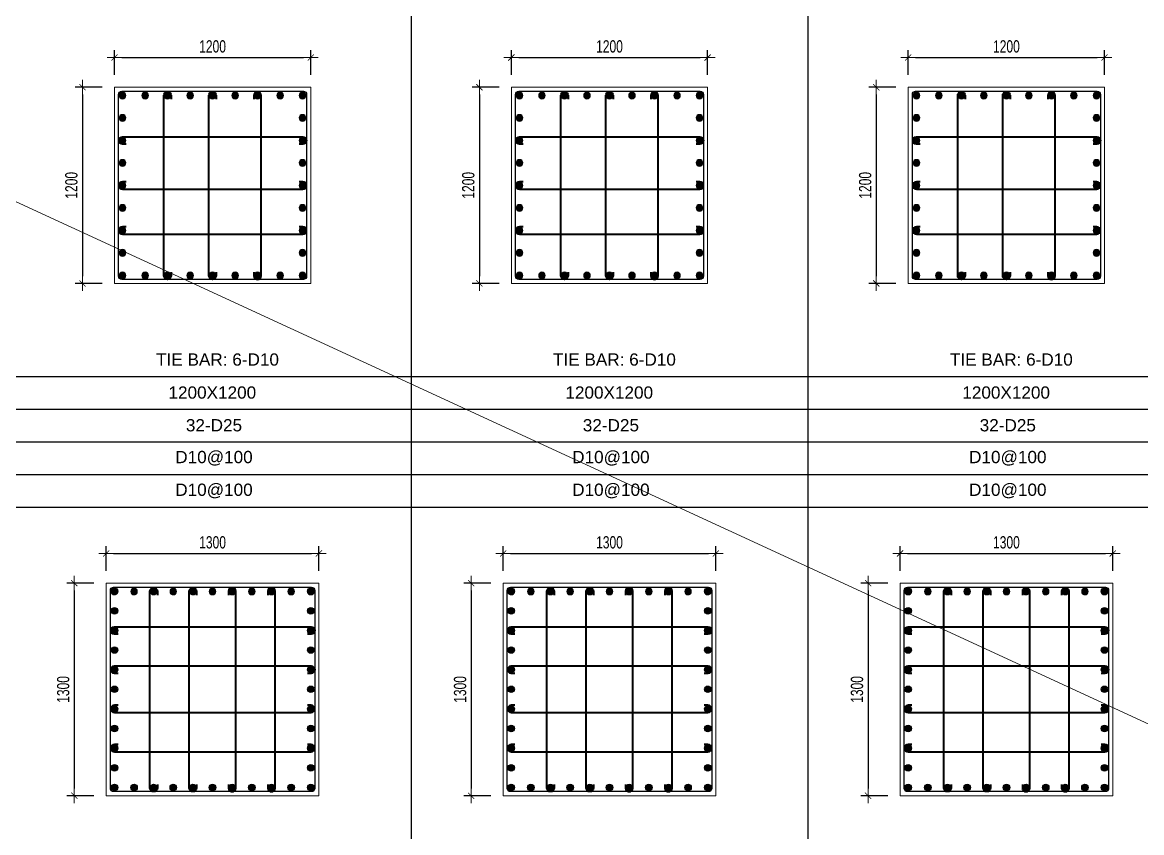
# Model space of a CAD drawing. Header units: millimetres. Extents: x 49323 to 406889, y -6102 to 181761.
# Drawn here: x 315586 to 322427, y 93711 to 98666 of the extents above; entities that cross this region are included whole.
import ezdxf
from ezdxf.enums import TextEntityAlignment as Align

# ---------------------------------------------------------------- set-up
doc = ezdxf.new("R2010")
doc.units = ezdxf.units.MM
doc.linetypes.add('CENTER2', pattern=[1.125, 0.75, -0.125, 0.125, -0.125])
doc.layers.get('Defpoints').update_dxf_attribs({"color": 151, "lineweight": 9})
for name, color, linetype in [('2', 2, 'Continuous'), ('CEN', 1, 'CENTER2'), ('STL', 3, 'Continuous'), ('TIT1', 3, 'Continuous')]:
    doc.layers.add(name, color=color, linetype=linetype)
for name, color, linetype, lineweight in [('NDC_S_CONTINUOUS', 3, 'Continuous', 20), ('NDC_S_DIM', 1, 'Continuous', 15), ('NDC_S_STIRRUP', 4, 'Continuous', 40)]:
    doc.layers.add(name, color=color, linetype=linetype, lineweight=lineweight)
doc.styles.add('NDC_ARIAL', font='arial.ttf', dxfattribs={"width": 0.85})
doc.styles.add('NDC_DIM', font='', dxfattribs={"width": 0.75})
doc.styles.get('NDC_DIM').set_extended_font_data('Dotum')
doc.dimstyles.new('NDC_dim_30', dxfattribs={"dimscale": 30, "dimtxt": 2.5, "dimasz": 1.5, "dimexe": 1.5, "dimexo": 2.5, "dimgap": 1, "dimtad": 1, "dimdec": 0, "dimzin": 0, "dimdsep": 46, "dimtxsty": 'NDC_DIM', "dimblk": 'DIMMARK', "dimcen": 0.09, "dimdle": 1.2, "dimclrd": 1, "dimclre": 1, "dimclrt": 3, "dimadec": 0, "dimazin": 0, "dimtfac": 1, "dimtdec": 0, "dimtix": 1, "dimtofl": 0, "dimtmove": 0, "dimatfit": 3, "dimfxl": 8, "dimfxlon": 1, "dimtolj": 1, "dimtzin": 0, "dimarcsym": 0})

# ---------------------------------------------------------------- blocks, each defined once
blk = doc.blocks.new('DIMMARK')
at = {"layer": 'NDC_S_DIM', "color": 1}
blk.add_line((-1.5, 0), (1, 0), dxfattribs=at)
at = {"layer": 'NDC_S_DIM', "color": 2, "const_width": 0.1}
blk.add_lwpolyline([(-0.42, -0.42), (0.42, 0.42)], dxfattribs=at)
blk = doc.blocks.new('*D1032')
at = {"layer": 'Defpoints', "color": 0, "ltscale": 40, "transparency": 16777216}
for p in [(317398.4, 95418.5), (316098.4, 95236.9), (317398.4, 95236.9)]:
    blk.add_point(p, dxfattribs=at)
at = {"layer": 'NDC_S_DIM', "color": 1, "lineweight": -2, "ltscale": 40, "transparency": 16777216}
for p, q in [((316098.4, 95311.9), (316098.4, 95463.5)), ((317398.4, 95311.9), (317398.4, 95463.5)), ((316143.4, 95418.5), (317353.4, 95418.5))]:
    blk.add_line(p, q, dxfattribs=at)
at = {"layer": 'NDC_S_DIM', "color": 1, "lineweight": -2, "ltscale": 40, "transparency": 16777216, "xscale": 45, "yscale": 45, "zscale": 45, "rotation": 180}
blk.add_blockref('DIMMARK', (316098.4, 95418.5), dxfattribs=at)
at = {"layer": 'NDC_S_DIM', "color": 1, "lineweight": -2, "ltscale": 40, "transparency": 16777216, "xscale": 45, "yscale": 45, "zscale": 45}
blk.add_blockref('DIMMARK', (317398.4, 95418.5), dxfattribs=at)
at = {"layer": 'NDC_S_DIM', "color": 3, "ltscale": 40, "transparency": 16777216, "insert": (316748.4, 95486), "char_height": 75, "attachment_point": 5, "style": 'NDC_DIM'}
blk.add_mtext('\\A1;1300', dxfattribs=at)
blk = doc.blocks.new('*D1033')
at = {"layer": 'Defpoints', "color": 0, "ltscale": 40, "transparency": 16777216}
for p in [(316098.4, 95236.9), (315903, 93936.9), (316098.4, 93936.9)]:
    blk.add_point(p, dxfattribs=at)
at = {"layer": 'NDC_S_DIM', "color": 1, "lineweight": -2, "ltscale": 40, "transparency": 16777216}
for p, q in [((316023.4, 95236.9), (315858, 95236.9)), ((315903, 95191.9), (315903, 93981.9)), ((316023.4, 93936.9), (315858, 93936.9))]:
    blk.add_line(p, q, dxfattribs=at)
at = {"layer": 'NDC_S_DIM', "color": 1, "lineweight": -2, "ltscale": 40, "transparency": 16777216, "xscale": 45, "yscale": 45, "zscale": 45}
for p, rotation in [((315903, 95236.9), 90), ((315903, 93936.9), 270)]:
    blk.add_blockref('DIMMARK', p, dxfattribs=dict(at, rotation=rotation))
at = {"layer": 'NDC_S_DIM', "color": 3, "ltscale": 40, "transparency": 16777216, "insert": (315835.5, 94586.9), "char_height": 75, "attachment_point": 5, "rotation": 90, "style": 'NDC_DIM'}
blk.add_mtext('\\A1;1300', dxfattribs=at)
blk = doc.blocks.new('8')
at = {"layer": '2'}
blk.add_hatch(color=256, dxfattribs=at).paths.add_polyline_path([(20, 0, 0.386127), (1.9, 19.9), (-1.9, 19.9, 0.386127), (-20, 0, 1)])
blk.add_circle((0, 0), 20, dxfattribs=at)
blk = doc.blocks.new('5')
at = {"layer": 'CEN', "rotation": 180}
blk.add_blockref('8', (0, 0), dxfattribs=at)
blk = doc.blocks.new('*U1024')
at = {"layer": 'STL', "xscale": -1, "rotation": 270}
blk.add_blockref('5', (0, 0), dxfattribs=at)
blk = doc.blocks.new('*U1025')
at = {"layer": 'NDC_S_DIM', "color": 0, "linetype": 'ByBlock', "lineweight": -2, "transparency": 16777216}
for p in [(308919.8, 95186.4), (309039.9, 95186.4), (309159.9, 95186.4), (309280, 95186.4), (309400, 95186.4), (309520.1, 95186.4), (309640.1, 95186.4), (309760.2, 95186.4), (309880.2, 95186.4), (310000.3, 95186.4), (310120.3, 95186.4)]:
    blk.add_blockref('*U1024', p, dxfattribs=at)
blk = doc.blocks.new('*U1026')
at = {"layer": 'STL', "xscale": -1, "rotation": 270}
blk.add_blockref('5', (0, 0), dxfattribs=at)
blk = doc.blocks.new('*U1027')
at = {"layer": 'NDC_S_DIM', "color": 0, "linetype": 'ByBlock', "lineweight": -2, "transparency": 16777216}
for p in [(308919.8, 95186.4), (309039.9, 95186.4), (309159.9, 95186.4), (309280, 95186.4), (309400, 95186.4), (309520.1, 95186.4), (309640.1, 95186.4), (309760.2, 95186.4), (309880.2, 95186.4), (310000.3, 95186.4), (310120.3, 95186.4)]:
    blk.add_blockref('*U1026', p, dxfattribs=at)
blk = doc.blocks.new('*U1028')
at = {"layer": 'STL', "xscale": -1, "rotation": 270}
blk.add_blockref('5', (0, 0), dxfattribs=at)
blk = doc.blocks.new('*U1029')
at = {"layer": 'NDC_S_DIM', "color": 0, "linetype": 'ByBlock', "lineweight": -2, "transparency": 16777216}
for p in [(308919.8, 95186.4), (309039.9, 95186.4), (309159.9, 95186.4), (309280, 95186.4), (309400, 95186.4), (309520.1, 95186.4), (309640.1, 95186.4), (309760.2, 95186.4), (309880.2, 95186.4), (310000.3, 95186.4), (310120.3, 95186.4)]:
    blk.add_blockref('*U1028', p, dxfattribs=at)
blk = doc.blocks.new('*U1030')
at = {"layer": 'STL', "xscale": -1, "rotation": 270}
blk.add_blockref('5', (0, 0), dxfattribs=at)
blk = doc.blocks.new('*U1031')
at = {"layer": 'NDC_S_DIM', "color": 0, "linetype": 'ByBlock', "lineweight": -2, "transparency": 16777216}
for p in [(308919.8, 95186.4), (309039.9, 95186.4), (309159.9, 95186.4), (309280, 95186.4), (309400, 95186.4), (309520.1, 95186.4), (309640.1, 95186.4), (309760.2, 95186.4), (309880.2, 95186.4), (310000.3, 95186.4), (310120.3, 95186.4)]:
    blk.add_blockref('*U1030', p, dxfattribs=at)
blk = doc.blocks.new('*D1050')
at = {"layer": 'Defpoints', "color": 0, "ltscale": 40, "transparency": 16777216}
for p in [(317348.4, 98451.2), (316148.4, 98269.6), (317348.4, 98269.6)]:
    blk.add_point(p, dxfattribs=at)
at = {"layer": 'NDC_S_DIM', "color": 1, "lineweight": -2, "ltscale": 40, "transparency": 16777216}
for p, q in [((316148.4, 98344.6), (316148.4, 98496.2)), ((316193.4, 98451.2), (317303.4, 98451.2)), ((317348.4, 98344.6), (317348.4, 98496.2))]:
    blk.add_line(p, q, dxfattribs=at)
at = {"layer": 'NDC_S_DIM', "color": 1, "lineweight": -2, "ltscale": 40, "transparency": 16777216, "xscale": 45, "yscale": 45, "zscale": 45, "rotation": 180}
blk.add_blockref('DIMMARK', (316148.4, 98451.2), dxfattribs=at)
at = {"layer": 'NDC_S_DIM', "color": 1, "lineweight": -2, "ltscale": 40, "transparency": 16777216, "xscale": 45, "yscale": 45, "zscale": 45}
blk.add_blockref('DIMMARK', (317348.4, 98451.2), dxfattribs=at)
at = {"layer": 'NDC_S_DIM', "color": 3, "ltscale": 40, "transparency": 16777216, "insert": (316748.4, 98518.7), "char_height": 75, "attachment_point": 5, "style": 'NDC_DIM'}
blk.add_mtext('\\A1;1200', dxfattribs=at)
blk = doc.blocks.new('*D1051')
at = {"layer": 'Defpoints', "color": 0, "ltscale": 40, "transparency": 16777216}
for p in [(316148.4, 98269.6), (315953, 97069.6), (316148.4, 97069.6)]:
    blk.add_point(p, dxfattribs=at)
at = {"layer": 'NDC_S_DIM', "color": 1, "lineweight": -2, "ltscale": 40, "transparency": 16777216}
for p, q in [((316073.4, 98269.6), (315908, 98269.6)), ((315953, 98224.6), (315953, 97114.6)), ((316073.4, 97069.6), (315908, 97069.6))]:
    blk.add_line(p, q, dxfattribs=at)
at = {"layer": 'NDC_S_DIM', "color": 1, "lineweight": -2, "ltscale": 40, "transparency": 16777216, "xscale": 45, "yscale": 45, "zscale": 45}
for p, rotation in [((315953, 98269.6), 90), ((315953, 97069.6), 270)]:
    blk.add_blockref('DIMMARK', p, dxfattribs=dict(at, rotation=rotation))
at = {"layer": 'NDC_S_DIM', "color": 3, "ltscale": 40, "transparency": 16777216, "insert": (315885.5, 97669.6), "char_height": 75, "attachment_point": 5, "rotation": 90, "style": 'NDC_DIM'}
blk.add_mtext('\\A1;1200', dxfattribs=at)
blk = doc.blocks.new('*U1036')
at = {"layer": 'STL', "xscale": -1, "rotation": 270}
blk.add_blockref('5', (0, 0), dxfattribs=at)
blk = doc.blocks.new('*U1046')
at = {"layer": 'NDC_S_DIM', "color": 0, "linetype": 'ByBlock', "lineweight": -2, "transparency": 16777216}
for p in [(306393.8, 95024.2), (306531.3, 95024.2), (306668.9, 95024.2), (306806.4, 95024.2), (306944, 95024.2), (307081.5, 95024.2), (307219.1, 95024.2), (307356.7, 95024.2), (307494.2, 95024.2)]:
    blk.add_blockref('*U1036', p, dxfattribs=at)
blk = doc.blocks.new('*U1048')
at = {"layer": 'STL', "xscale": -1, "rotation": 270}
blk.add_blockref('5', (0, 0), dxfattribs=at)
blk = doc.blocks.new('*U1047')
at = {"layer": 'NDC_S_DIM', "color": 0, "linetype": 'ByBlock', "lineweight": -2, "transparency": 16777216}
for p in [(306393.8, 95024.2), (306531.3, 95024.2), (306668.9, 95024.2), (306806.4, 95024.2), (306944, 95024.2), (307081.5, 95024.2), (307219.1, 95024.2), (307356.7, 95024.2), (307494.2, 95024.2)]:
    blk.add_blockref('*U1048', p, dxfattribs=at)
blk = doc.blocks.new('*U1034')
at = {"layer": 'STL', "xscale": -1, "rotation": 270}
blk.add_blockref('5', (0, 0), dxfattribs=at)
blk = doc.blocks.new('*U1049')
at = {"layer": 'NDC_S_DIM', "color": 0, "linetype": 'ByBlock', "lineweight": -2, "transparency": 16777216}
for p in [(306393.8, 95024.2), (306531.3, 95024.2), (306668.9, 95024.2), (306806.4, 95024.2), (306944, 95024.2), (307081.5, 95024.2), (307219.1, 95024.2), (307356.7, 95024.2), (307494.2, 95024.2)]:
    blk.add_blockref('*U1034', p, dxfattribs=at)
blk = doc.blocks.new('*U1045')
at = {"layer": 'STL', "xscale": -1, "rotation": 270}
blk.add_blockref('5', (0, 0), dxfattribs=at)
blk = doc.blocks.new('*U1035')
at = {"layer": 'NDC_S_DIM', "color": 0, "linetype": 'ByBlock', "lineweight": -2, "transparency": 16777216}
for p in [(306393.8, 95024.2), (306531.3, 95024.2), (306668.9, 95024.2), (306806.4, 95024.2), (306944, 95024.2), (307081.5, 95024.2), (307219.1, 95024.2), (307356.7, 95024.2), (307494.2, 95024.2)]:
    blk.add_blockref('*U1045', p, dxfattribs=at)
blk = doc.blocks.new('*D1143')
at = {"layer": 'Defpoints', "color": 0, "ltscale": 40, "transparency": 16777216}
for p in [(319824.5, 95418.5), (318524.5, 95236.9), (319824.5, 95236.9)]:
    blk.add_point(p, dxfattribs=at)
at = {"layer": 'NDC_S_DIM', "color": 1, "lineweight": -2, "ltscale": 40, "transparency": 16777216}
for p, q in [((318524.5, 95311.9), (318524.5, 95463.5)), ((319824.5, 95311.9), (319824.5, 95463.5)), ((318569.5, 95418.5), (319779.5, 95418.5))]:
    blk.add_line(p, q, dxfattribs=at)
at = {"layer": 'NDC_S_DIM', "color": 1, "lineweight": -2, "ltscale": 40, "transparency": 16777216, "xscale": 45, "yscale": 45, "zscale": 45, "rotation": 180}
blk.add_blockref('DIMMARK', (318524.5, 95418.5), dxfattribs=at)
at = {"layer": 'NDC_S_DIM', "color": 1, "lineweight": -2, "ltscale": 40, "transparency": 16777216, "xscale": 45, "yscale": 45, "zscale": 45}
blk.add_blockref('DIMMARK', (319824.5, 95418.5), dxfattribs=at)
at = {"layer": 'NDC_S_DIM', "color": 3, "ltscale": 40, "transparency": 16777216, "insert": (319174.5, 95486), "char_height": 75, "attachment_point": 5, "style": 'NDC_DIM'}
blk.add_mtext('\\A1;1300', dxfattribs=at)
blk = doc.blocks.new('*D1144')
at = {"layer": 'Defpoints', "color": 0, "ltscale": 40, "transparency": 16777216}
for p in [(318524.5, 95236.9), (318329.1, 93936.9), (318524.5, 93936.9)]:
    blk.add_point(p, dxfattribs=at)
at = {"layer": 'NDC_S_DIM', "color": 1, "lineweight": -2, "ltscale": 40, "transparency": 16777216}
for p, q in [((318449.5, 95236.9), (318284.1, 95236.9)), ((318329.1, 95191.9), (318329.1, 93981.9)), ((318449.5, 93936.9), (318284.1, 93936.9))]:
    blk.add_line(p, q, dxfattribs=at)
at = {"layer": 'NDC_S_DIM', "color": 1, "lineweight": -2, "ltscale": 40, "transparency": 16777216, "xscale": 45, "yscale": 45, "zscale": 45}
for p, rotation in [((318329.1, 95236.9), 90), ((318329.1, 93936.9), 270)]:
    blk.add_blockref('DIMMARK', p, dxfattribs=dict(at, rotation=rotation))
at = {"layer": 'NDC_S_DIM', "color": 3, "ltscale": 40, "transparency": 16777216, "insert": (318261.5, 94586.9), "char_height": 75, "attachment_point": 5, "rotation": 90, "style": 'NDC_DIM'}
blk.add_mtext('\\A1;1300', dxfattribs=at)
blk = doc.blocks.new('*U1129')
at = {"layer": 'STL', "xscale": -1, "rotation": 270}
blk.add_blockref('5', (0, 0), dxfattribs=at)
blk = doc.blocks.new('*U1109')
at = {"layer": 'NDC_S_DIM', "color": 0, "linetype": 'ByBlock', "lineweight": -2, "transparency": 16777216}
for p in [(308919.8, 95186.4), (309039.9, 95186.4), (309159.9, 95186.4), (309280, 95186.4), (309400, 95186.4), (309520.1, 95186.4), (309640.1, 95186.4), (309760.2, 95186.4), (309880.2, 95186.4), (310000.3, 95186.4), (310120.3, 95186.4)]:
    blk.add_blockref('*U1129', p, dxfattribs=at)
blk = doc.blocks.new('*U1110')
at = {"layer": 'STL', "xscale": -1, "rotation": 270}
blk.add_blockref('5', (0, 0), dxfattribs=at)
blk = doc.blocks.new('*U1111')
at = {"layer": 'NDC_S_DIM', "color": 0, "linetype": 'ByBlock', "lineweight": -2, "transparency": 16777216}
for p in [(308919.8, 95186.4), (309039.9, 95186.4), (309159.9, 95186.4), (309280, 95186.4), (309400, 95186.4), (309520.1, 95186.4), (309640.1, 95186.4), (309760.2, 95186.4), (309880.2, 95186.4), (310000.3, 95186.4), (310120.3, 95186.4)]:
    blk.add_blockref('*U1110', p, dxfattribs=at)
blk = doc.blocks.new('*U1112')
at = {"layer": 'STL', "xscale": -1, "rotation": 270}
blk.add_blockref('5', (0, 0), dxfattribs=at)
blk = doc.blocks.new('*U1113')
at = {"layer": 'NDC_S_DIM', "color": 0, "linetype": 'ByBlock', "lineweight": -2, "transparency": 16777216}
for p in [(308919.8, 95186.4), (309039.9, 95186.4), (309159.9, 95186.4), (309280, 95186.4), (309400, 95186.4), (309520.1, 95186.4), (309640.1, 95186.4), (309760.2, 95186.4), (309880.2, 95186.4), (310000.3, 95186.4), (310120.3, 95186.4)]:
    blk.add_blockref('*U1112', p, dxfattribs=at)
blk = doc.blocks.new('*U1114')
at = {"layer": 'STL', "xscale": -1, "rotation": 270}
blk.add_blockref('5', (0, 0), dxfattribs=at)
blk = doc.blocks.new('*U1115')
at = {"layer": 'NDC_S_DIM', "color": 0, "linetype": 'ByBlock', "lineweight": -2, "transparency": 16777216}
for p in [(308919.8, 95186.4), (309039.9, 95186.4), (309159.9, 95186.4), (309280, 95186.4), (309400, 95186.4), (309520.1, 95186.4), (309640.1, 95186.4), (309760.2, 95186.4), (309880.2, 95186.4), (310000.3, 95186.4), (310120.3, 95186.4)]:
    blk.add_blockref('*U1114', p, dxfattribs=at)
blk = doc.blocks.new('*D1138')
at = {"layer": 'Defpoints', "color": 0, "ltscale": 40, "transparency": 16777216}
for p in [(319774.5, 98451.2), (318574.5, 98269.6), (319774.5, 98269.6)]:
    blk.add_point(p, dxfattribs=at)
at = {"layer": 'NDC_S_DIM', "color": 1, "lineweight": -2, "ltscale": 40, "transparency": 16777216}
for p, q in [((318574.5, 98344.6), (318574.5, 98496.2)), ((318619.5, 98451.2), (319729.5, 98451.2)), ((319774.5, 98344.6), (319774.5, 98496.2))]:
    blk.add_line(p, q, dxfattribs=at)
at = {"layer": 'NDC_S_DIM', "color": 1, "lineweight": -2, "ltscale": 40, "transparency": 16777216, "xscale": 45, "yscale": 45, "zscale": 45, "rotation": 180}
blk.add_blockref('DIMMARK', (318574.5, 98451.2), dxfattribs=at)
at = {"layer": 'NDC_S_DIM', "color": 1, "lineweight": -2, "ltscale": 40, "transparency": 16777216, "xscale": 45, "yscale": 45, "zscale": 45}
blk.add_blockref('DIMMARK', (319774.5, 98451.2), dxfattribs=at)
at = {"layer": 'NDC_S_DIM', "color": 3, "ltscale": 40, "transparency": 16777216, "insert": (319174.5, 98518.7), "char_height": 75, "attachment_point": 5, "style": 'NDC_DIM'}
blk.add_mtext('\\A1;1200', dxfattribs=at)
blk = doc.blocks.new('*D1139')
at = {"layer": 'Defpoints', "color": 0, "ltscale": 40, "transparency": 16777216}
for p in [(318574.5, 98269.6), (318379.1, 97069.6), (318574.5, 97069.6)]:
    blk.add_point(p, dxfattribs=at)
at = {"layer": 'NDC_S_DIM', "color": 1, "lineweight": -2, "ltscale": 40, "transparency": 16777216}
for p, q in [((318499.5, 98269.6), (318334.1, 98269.6)), ((318379.1, 98224.6), (318379.1, 97114.6)), ((318499.5, 97069.6), (318334.1, 97069.6))]:
    blk.add_line(p, q, dxfattribs=at)
at = {"layer": 'NDC_S_DIM', "color": 1, "lineweight": -2, "ltscale": 40, "transparency": 16777216, "xscale": 45, "yscale": 45, "zscale": 45}
for p, rotation in [((318379.1, 98269.6), 90), ((318379.1, 97069.6), 270)]:
    blk.add_blockref('DIMMARK', p, dxfattribs=dict(at, rotation=rotation))
at = {"layer": 'NDC_S_DIM', "color": 3, "ltscale": 40, "transparency": 16777216, "insert": (318311.5, 97669.6), "char_height": 75, "attachment_point": 5, "rotation": 90, "style": 'NDC_DIM'}
blk.add_mtext('\\A1;1200', dxfattribs=at)
blk = doc.blocks.new('*U1118')
at = {"layer": 'STL', "xscale": -1, "rotation": 270}
blk.add_blockref('5', (0, 0), dxfattribs=at)
blk = doc.blocks.new('*U1105')
at = {"layer": 'NDC_S_DIM', "color": 0, "linetype": 'ByBlock', "lineweight": -2, "transparency": 16777216}
for p in [(306393.8, 95024.2), (306531.3, 95024.2), (306668.9, 95024.2), (306806.4, 95024.2), (306944, 95024.2), (307081.5, 95024.2), (307219.1, 95024.2), (307356.7, 95024.2), (307494.2, 95024.2)]:
    blk.add_blockref('*U1118', p, dxfattribs=at)
blk = doc.blocks.new('*U1107')
at = {"layer": 'STL', "xscale": -1, "rotation": 270}
blk.add_blockref('5', (0, 0), dxfattribs=at)
blk = doc.blocks.new('*U1106')
at = {"layer": 'NDC_S_DIM', "color": 0, "linetype": 'ByBlock', "lineweight": -2, "transparency": 16777216}
for p in [(306393.8, 95024.2), (306531.3, 95024.2), (306668.9, 95024.2), (306806.4, 95024.2), (306944, 95024.2), (307081.5, 95024.2), (307219.1, 95024.2), (307356.7, 95024.2), (307494.2, 95024.2)]:
    blk.add_blockref('*U1107', p, dxfattribs=at)
blk = doc.blocks.new('*U1116')
at = {"layer": 'STL', "xscale": -1, "rotation": 270}
blk.add_blockref('5', (0, 0), dxfattribs=at)
blk = doc.blocks.new('*U1108')
at = {"layer": 'NDC_S_DIM', "color": 0, "linetype": 'ByBlock', "lineweight": -2, "transparency": 16777216}
for p in [(306393.8, 95024.2), (306531.3, 95024.2), (306668.9, 95024.2), (306806.4, 95024.2), (306944, 95024.2), (307081.5, 95024.2), (307219.1, 95024.2), (307356.7, 95024.2), (307494.2, 95024.2)]:
    blk.add_blockref('*U1116', p, dxfattribs=at)
blk = doc.blocks.new('*U1104')
at = {"layer": 'STL', "xscale": -1, "rotation": 270}
blk.add_blockref('5', (0, 0), dxfattribs=at)
blk = doc.blocks.new('*U1117')
at = {"layer": 'NDC_S_DIM', "color": 0, "linetype": 'ByBlock', "lineweight": -2, "transparency": 16777216}
for p in [(306393.8, 95024.2), (306531.3, 95024.2), (306668.9, 95024.2), (306806.4, 95024.2), (306944, 95024.2), (307081.5, 95024.2), (307219.1, 95024.2), (307356.7, 95024.2), (307494.2, 95024.2)]:
    blk.add_blockref('*U1104', p, dxfattribs=at)
blk = doc.blocks.new('*D1191')
at = {"layer": 'Defpoints', "color": 0, "ltscale": 40, "transparency": 16777216}
for p in [(322250.6, 95418.5), (320950.6, 95236.9), (322250.6, 95236.9)]:
    blk.add_point(p, dxfattribs=at)
at = {"layer": 'NDC_S_DIM', "color": 1, "lineweight": -2, "ltscale": 40, "transparency": 16777216}
for p, q in [((320950.6, 95311.9), (320950.6, 95463.5)), ((322250.6, 95311.9), (322250.6, 95463.5)), ((320995.6, 95418.5), (322205.6, 95418.5))]:
    blk.add_line(p, q, dxfattribs=at)
at = {"layer": 'NDC_S_DIM', "color": 1, "lineweight": -2, "ltscale": 40, "transparency": 16777216, "xscale": 45, "yscale": 45, "zscale": 45, "rotation": 180}
blk.add_blockref('DIMMARK', (320950.6, 95418.5), dxfattribs=at)
at = {"layer": 'NDC_S_DIM', "color": 1, "lineweight": -2, "ltscale": 40, "transparency": 16777216, "xscale": 45, "yscale": 45, "zscale": 45}
blk.add_blockref('DIMMARK', (322250.6, 95418.5), dxfattribs=at)
at = {"layer": 'NDC_S_DIM', "color": 3, "ltscale": 40, "transparency": 16777216, "insert": (321600.6, 95486), "char_height": 75, "attachment_point": 5, "style": 'NDC_DIM'}
blk.add_mtext('\\A1;1300', dxfattribs=at)
blk = doc.blocks.new('*D1192')
at = {"layer": 'Defpoints', "color": 0, "ltscale": 40, "transparency": 16777216}
for p in [(320950.6, 95236.9), (320755.2, 93936.9), (320950.6, 93936.9)]:
    blk.add_point(p, dxfattribs=at)
at = {"layer": 'NDC_S_DIM', "color": 1, "lineweight": -2, "ltscale": 40, "transparency": 16777216}
for p, q in [((320875.6, 95236.9), (320710.2, 95236.9)), ((320755.2, 95191.9), (320755.2, 93981.9)), ((320875.6, 93936.9), (320710.2, 93936.9))]:
    blk.add_line(p, q, dxfattribs=at)
at = {"layer": 'NDC_S_DIM', "color": 1, "lineweight": -2, "ltscale": 40, "transparency": 16777216, "xscale": 45, "yscale": 45, "zscale": 45}
for p, rotation in [((320755.2, 95236.9), 90), ((320755.2, 93936.9), 270)]:
    blk.add_blockref('DIMMARK', p, dxfattribs=dict(at, rotation=rotation))
at = {"layer": 'NDC_S_DIM', "color": 3, "ltscale": 40, "transparency": 16777216, "insert": (320687.6, 94586.9), "char_height": 75, "attachment_point": 5, "rotation": 90, "style": 'NDC_DIM'}
blk.add_mtext('\\A1;1300', dxfattribs=at)
blk = doc.blocks.new('*U1177')
at = {"layer": 'STL', "xscale": -1, "rotation": 270}
blk.add_blockref('5', (0, 0), dxfattribs=at)
blk = doc.blocks.new('*U1157')
at = {"layer": 'NDC_S_DIM', "color": 0, "linetype": 'ByBlock', "lineweight": -2, "transparency": 16777216}
for p in [(308919.8, 95186.4), (309039.9, 95186.4), (309159.9, 95186.4), (309280, 95186.4), (309400, 95186.4), (309520.1, 95186.4), (309640.1, 95186.4), (309760.2, 95186.4), (309880.2, 95186.4), (310000.3, 95186.4), (310120.3, 95186.4)]:
    blk.add_blockref('*U1177', p, dxfattribs=at)
blk = doc.blocks.new('*U1158')
at = {"layer": 'STL', "xscale": -1, "rotation": 270}
blk.add_blockref('5', (0, 0), dxfattribs=at)
blk = doc.blocks.new('*U1159')
at = {"layer": 'NDC_S_DIM', "color": 0, "linetype": 'ByBlock', "lineweight": -2, "transparency": 16777216}
for p in [(308919.8, 95186.4), (309039.9, 95186.4), (309159.9, 95186.4), (309280, 95186.4), (309400, 95186.4), (309520.1, 95186.4), (309640.1, 95186.4), (309760.2, 95186.4), (309880.2, 95186.4), (310000.3, 95186.4), (310120.3, 95186.4)]:
    blk.add_blockref('*U1158', p, dxfattribs=at)
blk = doc.blocks.new('*U1160')
at = {"layer": 'STL', "xscale": -1, "rotation": 270}
blk.add_blockref('5', (0, 0), dxfattribs=at)
blk = doc.blocks.new('*U1161')
at = {"layer": 'NDC_S_DIM', "color": 0, "linetype": 'ByBlock', "lineweight": -2, "transparency": 16777216}
for p in [(308919.8, 95186.4), (309039.9, 95186.4), (309159.9, 95186.4), (309280, 95186.4), (309400, 95186.4), (309520.1, 95186.4), (309640.1, 95186.4), (309760.2, 95186.4), (309880.2, 95186.4), (310000.3, 95186.4), (310120.3, 95186.4)]:
    blk.add_blockref('*U1160', p, dxfattribs=at)
blk = doc.blocks.new('*U1162')
at = {"layer": 'STL', "xscale": -1, "rotation": 270}
blk.add_blockref('5', (0, 0), dxfattribs=at)
blk = doc.blocks.new('*U1163')
at = {"layer": 'NDC_S_DIM', "color": 0, "linetype": 'ByBlock', "lineweight": -2, "transparency": 16777216}
for p in [(308919.8, 95186.4), (309039.9, 95186.4), (309159.9, 95186.4), (309280, 95186.4), (309400, 95186.4), (309520.1, 95186.4), (309640.1, 95186.4), (309760.2, 95186.4), (309880.2, 95186.4), (310000.3, 95186.4), (310120.3, 95186.4)]:
    blk.add_blockref('*U1162', p, dxfattribs=at)
blk = doc.blocks.new('*D1186')
at = {"layer": 'Defpoints', "color": 0, "ltscale": 40, "transparency": 16777216}
for p in [(322200.6, 98451.2), (321000.6, 98269.6), (322200.6, 98269.6)]:
    blk.add_point(p, dxfattribs=at)
at = {"layer": 'NDC_S_DIM', "color": 1, "lineweight": -2, "ltscale": 40, "transparency": 16777216}
for p, q in [((321000.6, 98344.6), (321000.6, 98496.2)), ((321045.6, 98451.2), (322155.6, 98451.2)), ((322200.6, 98344.6), (322200.6, 98496.2))]:
    blk.add_line(p, q, dxfattribs=at)
at = {"layer": 'NDC_S_DIM', "color": 1, "lineweight": -2, "ltscale": 40, "transparency": 16777216, "xscale": 45, "yscale": 45, "zscale": 45, "rotation": 180}
blk.add_blockref('DIMMARK', (321000.6, 98451.2), dxfattribs=at)
at = {"layer": 'NDC_S_DIM', "color": 1, "lineweight": -2, "ltscale": 40, "transparency": 16777216, "xscale": 45, "yscale": 45, "zscale": 45}
blk.add_blockref('DIMMARK', (322200.6, 98451.2), dxfattribs=at)
at = {"layer": 'NDC_S_DIM', "color": 3, "ltscale": 40, "transparency": 16777216, "insert": (321600.6, 98518.7), "char_height": 75, "attachment_point": 5, "style": 'NDC_DIM'}
blk.add_mtext('\\A1;1200', dxfattribs=at)
blk = doc.blocks.new('*D1187')
at = {"layer": 'Defpoints', "color": 0, "ltscale": 40, "transparency": 16777216}
for p in [(321000.6, 98269.6), (320805.2, 97069.6), (321000.6, 97069.6)]:
    blk.add_point(p, dxfattribs=at)
at = {"layer": 'NDC_S_DIM', "color": 1, "lineweight": -2, "ltscale": 40, "transparency": 16777216}
for p, q in [((320925.6, 98269.6), (320760.2, 98269.6)), ((320805.2, 98224.6), (320805.2, 97114.6)), ((320925.6, 97069.6), (320760.2, 97069.6))]:
    blk.add_line(p, q, dxfattribs=at)
at = {"layer": 'NDC_S_DIM', "color": 1, "lineweight": -2, "ltscale": 40, "transparency": 16777216, "xscale": 45, "yscale": 45, "zscale": 45}
for p, rotation in [((320805.2, 98269.6), 90), ((320805.2, 97069.6), 270)]:
    blk.add_blockref('DIMMARK', p, dxfattribs=dict(at, rotation=rotation))
at = {"layer": 'NDC_S_DIM', "color": 3, "ltscale": 40, "transparency": 16777216, "insert": (320737.6, 97669.6), "char_height": 75, "attachment_point": 5, "rotation": 90, "style": 'NDC_DIM'}
blk.add_mtext('\\A1;1200', dxfattribs=at)
blk = doc.blocks.new('*U1166')
at = {"layer": 'STL', "xscale": -1, "rotation": 270}
blk.add_blockref('5', (0, 0), dxfattribs=at)
blk = doc.blocks.new('*U1153')
at = {"layer": 'NDC_S_DIM', "color": 0, "linetype": 'ByBlock', "lineweight": -2, "transparency": 16777216}
for p in [(306393.8, 95024.2), (306531.3, 95024.2), (306668.9, 95024.2), (306806.4, 95024.2), (306944, 95024.2), (307081.5, 95024.2), (307219.1, 95024.2), (307356.7, 95024.2), (307494.2, 95024.2)]:
    blk.add_blockref('*U1166', p, dxfattribs=at)
blk = doc.blocks.new('*U1155')
at = {"layer": 'STL', "xscale": -1, "rotation": 270}
blk.add_blockref('5', (0, 0), dxfattribs=at)
blk = doc.blocks.new('*U1154')
at = {"layer": 'NDC_S_DIM', "color": 0, "linetype": 'ByBlock', "lineweight": -2, "transparency": 16777216}
for p in [(306393.8, 95024.2), (306531.3, 95024.2), (306668.9, 95024.2), (306806.4, 95024.2), (306944, 95024.2), (307081.5, 95024.2), (307219.1, 95024.2), (307356.7, 95024.2), (307494.2, 95024.2)]:
    blk.add_blockref('*U1155', p, dxfattribs=at)
blk = doc.blocks.new('*U1164')
at = {"layer": 'STL', "xscale": -1, "rotation": 270}
blk.add_blockref('5', (0, 0), dxfattribs=at)
blk = doc.blocks.new('*U1156')
at = {"layer": 'NDC_S_DIM', "color": 0, "linetype": 'ByBlock', "lineweight": -2, "transparency": 16777216}
for p in [(306393.8, 95024.2), (306531.3, 95024.2), (306668.9, 95024.2), (306806.4, 95024.2), (306944, 95024.2), (307081.5, 95024.2), (307219.1, 95024.2), (307356.7, 95024.2), (307494.2, 95024.2)]:
    blk.add_blockref('*U1164', p, dxfattribs=at)
blk = doc.blocks.new('*U1152')
at = {"layer": 'STL', "xscale": -1, "rotation": 270}
blk.add_blockref('5', (0, 0), dxfattribs=at)
blk = doc.blocks.new('*U1165')
at = {"layer": 'NDC_S_DIM', "color": 0, "linetype": 'ByBlock', "lineweight": -2, "transparency": 16777216}
for p in [(306393.8, 95024.2), (306531.3, 95024.2), (306668.9, 95024.2), (306806.4, 95024.2), (306944, 95024.2), (307081.5, 95024.2), (307219.1, 95024.2), (307356.7, 95024.2), (307494.2, 95024.2)]:
    blk.add_blockref('*U1152', p, dxfattribs=at)

msp = doc.modelspace()

# ---------------------------------------------------------------- linework, layer by layer
at = {"layer": 'Defpoints', "ltscale": 40}
msp.add_line((302635, 103524.5), (380959.6, 67394), dxfattribs=at)
at = {"layer": 'NDC_S_CONTINUOUS', "ltscale": 70}
for points in [[(317348.4, 98269.6), (317348.4, 97069.6), (316148.4, 97069.6), (316148.4, 98269.6), (317348.4, 98269.6)], [(319774.5, 98269.6), (319774.5, 97069.6), (318574.5, 97069.6), (318574.5, 98269.6), (319774.5, 98269.6)], [(322200.6, 98269.6), (322200.6, 97069.6), (321000.6, 97069.6), (321000.6, 98269.6), (322200.6, 98269.6)], [(317398.4, 95236.9), (317398.4, 93936.9), (316098.4, 93936.9), (316098.4, 95236.9), (317398.4, 95236.9)], [(319824.5, 95236.9), (319824.5, 93936.9), (318524.5, 93936.9), (318524.5, 95236.9), (319824.5, 95236.9)], [(322250.6, 95236.9), (322250.6, 93936.9), (320950.6, 93936.9), (320950.6, 95236.9), (322250.6, 95236.9)]]:
    msp.add_lwpolyline(points, dxfattribs=at)
at = {"layer": 'NDC_S_STIRRUP', "lineweight": -2, "ltscale": 1000}
for points in [[(317323.4, 98224.6), (317323.4, 97114.6, -0.414214), (317303.4, 97094.6), (316193.4, 97094.6, -0.414214), (316173.4, 97114.6), (316173.4, 98224.6, -0.414214), (316193.4, 98244.6), (317303.4, 98244.6, -0.414214)], [(319749.5, 98224.6), (319749.5, 97114.6, -0.414214), (319729.5, 97094.6), (318619.5, 97094.6, -0.414214), (318599.5, 97114.6), (318599.5, 98224.6, -0.414214), (318619.5, 98244.6), (319729.5, 98244.6, -0.414214)], [(322175.6, 98224.6), (322175.6, 97114.6, -0.414214), (322155.6, 97094.6), (321045.6, 97094.6, -0.414214), (321025.6, 97114.6), (321025.6, 98224.6, -0.414214), (321045.6, 98244.6), (322155.6, 98244.6, -0.414214)], [(317373.4, 95191.9), (317373.4, 93981.9, -0.414214), (317353.4, 93961.9), (316143.4, 93961.9, -0.414214), (316123.4, 93981.9), (316123.4, 95191.9, -0.414214), (316143.4, 95211.9), (317353.4, 95211.9, -0.414214)], [(319799.5, 95191.9), (319799.5, 93981.9, -0.414214), (319779.5, 93961.9), (318569.5, 93961.9, -0.414214), (318549.5, 93981.9), (318549.5, 95191.9, -0.414214), (318569.5, 95211.9), (319779.5, 95211.9, -0.414214)], [(322225.6, 95191.9), (322225.6, 93981.9, -0.414214), (322205.6, 93961.9), (320995.6, 93961.9, -0.414214), (320975.6, 93981.9), (320975.6, 95191.9, -0.414214), (320995.6, 95211.9), (322205.6, 95211.9, -0.414214)]]:
    msp.add_lwpolyline(points, format="xyb", close=True, dxfattribs=at)
at = {"layer": 'NDC_S_STIRRUP'}
for points in [[(316495.8, 97139.2), (316495.8, 97117.1, -1), (316450.7, 97117.1), (316450.7, 98219.1, -1), (316495.8, 98219.1), (316495.8, 98196.9)], [(316770.9, 97139.2), (316770.9, 97117.1, -1), (316725.9, 97117.1), (316725.9, 98219.1, -1), (316770.9, 98219.1), (316770.9, 98196.9)], [(317001, 97139.2), (317001, 97117.1, 1), (317046, 97117.1), (317046, 98219.1, 1), (317001, 98219.1), (317001, 98196.9)], [(318921.9, 97139.2), (318921.9, 97117.1, -1), (318876.8, 97117.1), (318876.8, 98219.1, -1), (318921.9, 98219.1), (318921.9, 98196.9)], [(319197, 97139.2), (319197, 97117.1, -1), (319152, 97117.1), (319152, 98219.1, -1), (319197, 98219.1), (319197, 98196.9)], [(319427.1, 97139.2), (319427.1, 97117.1, 1), (319472.1, 97117.1), (319472.1, 98219.1, 1), (319427.1, 98219.1), (319427.1, 98196.9)], [(321348, 97139.2), (321348, 97117.1, -1), (321302.9, 97117.1), (321302.9, 98219.1, -1), (321348, 98219.1), (321348, 98196.9)], [(321623.1, 97139.2), (321623.1, 97117.1, -1), (321578, 97117.1), (321578, 98219.1, -1), (321623.1, 98219.1), (321623.1, 98196.9)], [(321853.2, 97139.2), (321853.2, 97117.1, 1), (321898.2, 97117.1), (321898.2, 98219.1, 1), (321853.2, 98219.1), (321853.2, 98196.9)], [(316220.3, 97921.5), (316198.1, 97921.5, -1), (316198.1, 97966.5), (317300.2, 97966.5, -1), (317300.2, 97921.5), (317278, 97921.5)], [(318646.4, 97921.5), (318624.2, 97921.5, -1), (318624.2, 97966.5), (319726.3, 97966.5, -1), (319726.3, 97921.5), (319704.1, 97921.5)], [(321072.5, 97921.5), (321050.3, 97921.5, -1), (321050.3, 97966.5), (322152.4, 97966.5, -1), (322152.4, 97921.5), (322130.2, 97921.5)], [(316220.3, 97691.4), (316198.1, 97691.4, 1), (316198.1, 97646.3), (317300.2, 97646.3, 1), (317300.2, 97691.4), (317278, 97691.4)], [(318646.4, 97691.4), (318624.2, 97691.4, 1), (318624.2, 97646.3), (319726.3, 97646.3, 1), (319726.3, 97691.4), (319704.1, 97691.4)], [(321072.5, 97691.4), (321050.3, 97691.4, 1), (321050.3, 97646.3), (322152.4, 97646.3, 1), (322152.4, 97691.4), (322130.2, 97691.4)], [(316220.3, 97416.2), (316198.1, 97416.2, 1), (316198.1, 97371.2), (317300.2, 97371.2, 1), (317300.2, 97416.2), (317278, 97416.2)], [(318646.4, 97416.2), (318624.2, 97416.2, 1), (318624.2, 97371.2), (319726.3, 97371.2, 1), (319726.3, 97416.2), (319704.1, 97416.2)], [(321072.5, 97416.2), (321050.3, 97416.2, 1), (321050.3, 97371.2), (322152.4, 97371.2, 1), (322152.4, 97416.2), (322130.2, 97416.2)], [(316410.7, 94006.5), (316410.7, 93984.4, -1), (316365.7, 93984.4), (316365.7, 95186.4, -1), (316410.7, 95186.4), (316410.7, 95164.2)], [(316650.8, 94006.5), (316650.8, 93984.4, -1), (316605.8, 93984.4), (316605.8, 95186.4, -1), (316650.8, 95186.4), (316650.8, 95164.2)], [(316845.9, 94006.5), (316845.9, 93984.4, 1), (316890.9, 93984.4), (316890.9, 95186.4, 1), (316845.9, 95186.4), (316845.9, 95164.2)], [(317086, 94006.5), (317086, 93984.4, 1), (317131, 93984.4), (317131, 95186.4, 1), (317086, 95186.4), (317086, 95164.2)], [(318836.8, 94006.5), (318836.8, 93984.4, -1), (318791.8, 93984.4), (318791.8, 95186.4, -1), (318836.8, 95186.4), (318836.8, 95164.2)], [(319076.9, 94006.5), (319076.9, 93984.4, -1), (319031.9, 93984.4), (319031.9, 95186.4, -1), (319076.9, 95186.4), (319076.9, 95164.2)], [(319272, 94006.5), (319272, 93984.4, 1), (319317, 93984.4), (319317, 95186.4, 1), (319272, 95186.4), (319272, 95164.2)], [(319512.1, 94006.5), (319512.1, 93984.4, 1), (319557.1, 93984.4), (319557.1, 95186.4, 1), (319512.1, 95186.4), (319512.1, 95164.2)], [(321262.9, 94006.5), (321262.9, 93984.4, -1), (321217.9, 93984.4), (321217.9, 95186.4, -1), (321262.9, 95186.4), (321262.9, 95164.2)], [(321503, 94006.5), (321503, 93984.4, -1), (321458, 93984.4), (321458, 95186.4, -1), (321503, 95186.4), (321503, 95164.2)], [(321698.1, 94006.5), (321698.1, 93984.4, 1), (321743.1, 93984.4), (321743.1, 95186.4, 1), (321698.1, 95186.4), (321698.1, 95164.2)], [(321938.2, 94006.5), (321938.2, 93984.4, 1), (321983.2, 93984.4), (321983.2, 95186.4, 1), (321938.2, 95186.4), (321938.2, 95164.2)], [(316170.3, 94925.2), (316148.1, 94925.2, -1), (316148.1, 94970.3), (317350.2, 94970.3, -1), (317350.2, 94925.2), (317328, 94925.2)], [(318596.4, 94925.2), (318574.2, 94925.2, -1), (318574.2, 94970.3), (319776.3, 94970.3, -1), (319776.3, 94925.2), (319754.1, 94925.2)], [(321022.5, 94925.2), (321000.3, 94925.2, -1), (321000.3, 94970.3), (322202.4, 94970.3, -1), (322202.4, 94925.2), (322180.2, 94925.2)], [(316170.3, 94685.1), (316148.1, 94685.1, -1), (316148.1, 94730.2), (317350.2, 94730.2, -1), (317350.2, 94685.1), (317328, 94685.1)], [(318596.4, 94685.1), (318574.2, 94685.1, -1), (318574.2, 94730.2), (319776.3, 94730.2, -1), (319776.3, 94685.1), (319754.1, 94685.1)], [(321022.5, 94685.1), (321000.3, 94685.1, -1), (321000.3, 94730.2), (322202.4, 94730.2, -1), (322202.4, 94685.1), (322180.2, 94685.1)], [(316170.3, 94490.1), (316148.1, 94490.1, 1), (316148.1, 94445.1), (317350.2, 94445.1, 1), (317350.2, 94490.1), (317328, 94490.1)], [(318596.4, 94490.1), (318574.2, 94490.1, 1), (318574.2, 94445.1), (319776.3, 94445.1, 1), (319776.3, 94490.1), (319754.1, 94490.1)], [(321022.5, 94490.1), (321000.3, 94490.1, 1), (321000.3, 94445.1), (322202.4, 94445.1, 1), (322202.4, 94490.1), (322180.2, 94490.1)], [(316170.3, 94250), (316148.1, 94250, 1), (316148.1, 94205), (317350.2, 94205, 1), (317350.2, 94250), (317328, 94250)], [(318596.4, 94250), (318574.2, 94250, 1), (318574.2, 94205), (319776.3, 94205, 1), (319776.3, 94250), (319754.1, 94250)], [(321022.5, 94250), (321000.3, 94250, 1), (321000.3, 94205), (322202.4, 94205, 1), (322202.4, 94250), (322180.2, 94250)]]:
    msp.add_lwpolyline(points, format="xyb", dxfattribs=at)
at = {"layer": 'TIT1'}
for p, q in [((317961.4, 102204.5), (317961.4, 86304.5)), ((320387.5, 102204.5), (320387.5, 86304.5)), ((325254.1, 95699.1), (303919.1, 95699.1))]:
    msp.add_line(p, q, dxfattribs=at)
at = {"layer": 'TIT1', "color": 8}
for p, q in [((325254.1, 96499.1), (304547, 96499.1)), ((325254.1, 96299.1), (304547, 96299.1)), ((325254.1, 96099.1), (304547, 96099.1)), ((325254.1, 95899.1), (304976.2, 95899.1))]:
    msp.add_line(p, q, dxfattribs=at)

# ---------------------------------------------------------------- block references
at = {"layer": 'NDC_S_DIM'}
for name, p in [('*U1046', (9804.4, 3194.9)), ('*U1105', (12230.5, 3194.9)), ('*U1153', (14656.6, 3194.9)), ('*U1047', (9804.4, 2094.4)), ('*U1106', (12230.5, 2094.4)), ('*U1154', (14656.6, 2094.4)), ('*U1025', (7228.3, 0)), ('*U1109', (9654.4, 0)), ('*U1157', (12080.5, 0))]:
    msp.add_blockref(name, p, dxfattribs=at)
at = {"layer": 'NDC_S_DIM', "rotation": 90}
for name, p in [('*U1049', (411222.4, -209275.1)), ('*U1035', (412322.8, -209275.1)), ('*U1108', (413648.5, -209275.1)), ('*U1117', (414748.9, -209275.1)), ('*U1156', (416074.6, -209275.1)), ('*U1165', (417175, -209275.1))]:
    msp.add_blockref(name, p, dxfattribs=at)
at = {"layer": 'NDC_S_DIM', "xscale": -1}
for name, p, rotation in [('*U1029', (220961.8, -214932.5), 270), ('*U1031', (222162.2, -214932.5), 270), ('*U1113', (223387.8, -214932.5), 270), ('*U1115', (224588.3, -214932.5), 270), ('*U1161', (225813.9, -214932.5), 270), ('*U1163', (227014.4, -214932.5), 270), ('*U1027', (7228.3, 189173.8), 180), ('*U1111', (9654.4, 189173.8), 180), ('*U1159', (12080.5, 189173.8), 180)]:
    msp.add_blockref(name, p, dxfattribs=dict(at, rotation=rotation))

# ---------------------------------------------------------------- texts
at = {"layer": 'TIT1', "style": 'NDC_ARIAL'}
for s, p in [('TIE BAR: 6-D10', (316778.6, 96604.4)), ('TIE BAR: 6-D10', (319204.7, 96604.4)), ('TIE BAR: 6-D10', (321630.8, 96604.4)), ('1200X1200', (316746.8, 96402.5)), ('1200X1200', (319172.9, 96402.5)), ('1200X1200', (321599, 96402.5)), ('32-D25', (316756.9, 96202.5)), ('32-D25', (319183, 96202.5)), ('32-D25', (321609.1, 96202.5)), ('D10@100', (316756.9, 96002.5)), ('D10@100', (319183, 96002.5)), ('D10@100', (321609.1, 96002.5)), ('D10@100', (316756.9, 95802.5)), ('D10@100', (319183, 95802.5)), ('D10@100', (321609.1, 95802.5))]:
    msp.add_text(s, height=75, dxfattribs=at).set_placement(p, align=Align.MIDDLE)

# ---------------------------------------------------------------- dimensions: what is measured, and where the dimension line sits
at = {"layer": 'NDC_S_DIM', "ltscale": 40}
for base, p1, p2, picture, middle in [((317348.4, 98451.2), (316148.4, 98269.6), (317348.4, 98269.6), '*D1050', (316748.4, 98518.7)), ((319774.5, 98451.2), (318574.5, 98269.6), (319774.5, 98269.6), '*D1138', (319174.5, 98518.7)), ((322200.6, 98451.2), (321000.6, 98269.6), (322200.6, 98269.6), '*D1186', (321600.6, 98518.7)), ((317398.4, 95418.5), (316098.4, 95236.9), (317398.4, 95236.9), '*D1032', (316748.4, 95486)), ((319824.5, 95418.5), (318524.5, 95236.9), (319824.5, 95236.9), '*D1143', (319174.5, 95486)), ((322250.6, 95418.5), (320950.6, 95236.9), (322250.6, 95236.9), '*D1191', (321600.6, 95486))]:
    dim = msp.add_linear_dim(base=base, p1=p1, p2=p2, dimstyle='NDC_dim_30', dxfattribs=at)
    dim.commit()
    dim.dimension.update_dxf_attribs({"geometry": picture, "text_midpoint": middle})
for base, p1, p2, picture, middle in [((315953, 97069.6), (316148.4, 98269.6), (316148.4, 97069.6), '*D1051', (315885.5, 97669.6)), ((318379.1, 97069.6), (318574.5, 98269.6), (318574.5, 97069.6), '*D1139', (318311.5, 97669.6)), ((320805.2, 97069.6), (321000.6, 98269.6), (321000.6, 97069.6), '*D1187', (320737.6, 97669.6)), ((315903, 93936.9), (316098.4, 95236.9), (316098.4, 93936.9), '*D1033', (315835.5, 94586.9)), ((318329.1, 93936.9), (318524.5, 95236.9), (318524.5, 93936.9), '*D1144', (318261.5, 94586.9)), ((320755.2, 93936.9), (320950.6, 95236.9), (320950.6, 93936.9), '*D1192', (320687.6, 94586.9))]:
    dim = msp.add_linear_dim(base=base, p1=p1, p2=p2, angle=90, dimstyle='NDC_dim_30', dxfattribs=at)
    dim.commit()
    dim.dimension.update_dxf_attribs({"geometry": picture, "text_midpoint": middle})

doc.saveas('drawing.dxf')
